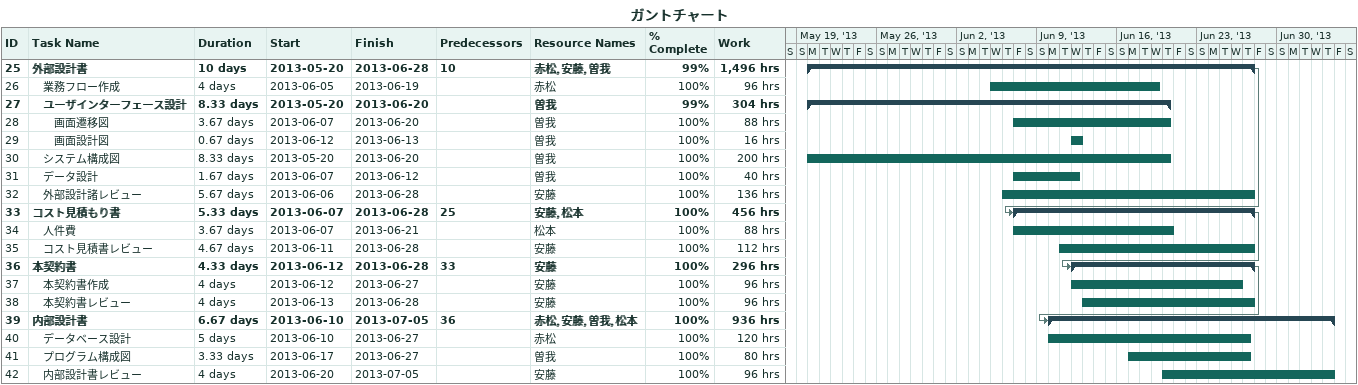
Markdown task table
ガントチャート

| ID | Level | Task | Duration | Start | Finish | Predecessors | Resources | % complete | Work (h) |
|---|---|---|---|---|---|---|---|---|---|
| 25 | 1 | **外部設計書** | 10d | 2013-05-20 | 2013-06-28 | 10 | 赤松, 安藤, 曽我 | 99 | 1496 |
| 26 | 2 | 業務フロー作成 | 4d | 2013-06-05 | 2013-06-19 |  | 赤松 | 100 | 96 |
| 27 | 2 | **ユーザインターフェース設計** | 8.33d | 2013-05-20 | 2013-06-20 |  | 曽我 | 99 | 304 |
| 28 | 3 | 画面遷移図 | 3.67d | 2013-06-07 | 2013-06-20 |  | 曽我 | 100 | 88 |
| 29 | 3 | 画面設計図 | 0.67d | 2013-06-12 | 2013-06-13 |  | 曽我 | 100 | 16 |
| 30 | 2 | システム構成図 | 8.33d | 2013-05-20 | 2013-06-20 |  | 曽我 | 100 | 200 |
| 31 | 2 | データ設計 | 1.67d | 2013-06-07 | 2013-06-12 |  | 曽我 | 100 | 40 |
| 32 | 2 | 外部設計諸レビュー | 5.67d | 2013-06-06 | 2013-06-28 |  | 安藤 | 100 | 136 |
| 33 | 1 | **コスト見積もり書** | 5.33d | 2013-06-07 | 2013-06-28 | 25 | 安藤, 松本 | 100 | 456 |
| 34 | 2 | 人件費 | 3.67d | 2013-06-07 | 2013-06-21 |  | 松本 | 100 | 88 |
| 35 | 2 | コスト見積書レビュー | 4.67d | 2013-06-11 | 2013-06-28 |  | 安藤 | 100 | 112 |
| 36 | 1 | **本契約書** | 4.33d | 2013-06-12 | 2013-06-28 | 33 | 安藤 | 100 | 296 |
| 37 | 2 | 本契約書作成 | 4d | 2013-06-12 | 2013-06-27 |  | 安藤 | 100 | 96 |
| 38 | 2 | 本契約書レビュー | 4d | 2013-06-13 | 2013-06-28 |  | 安藤 | 100 | 96 |
| 39 | 1 | **内部設計書** | 6.67d | 2013-06-10 | 2013-07-05 | 36 | 赤松, 安藤, 曽我, 松本 | 100 | 936 |
| 40 | 2 | データベース設計 | 5d | 2013-06-10 | 2013-06-27 |  | 赤松 | 100 | 120 |
| 41 | 2 | プログラム構成図 | 3.33d | 2013-06-17 | 2013-06-27 |  | 曽我 | 100 | 80 |
| 42 | 2 | 内部設計書レビュー | 4d | 2013-06-20 | 2013-07-05 |  | 安藤 | 100 | 96 |
